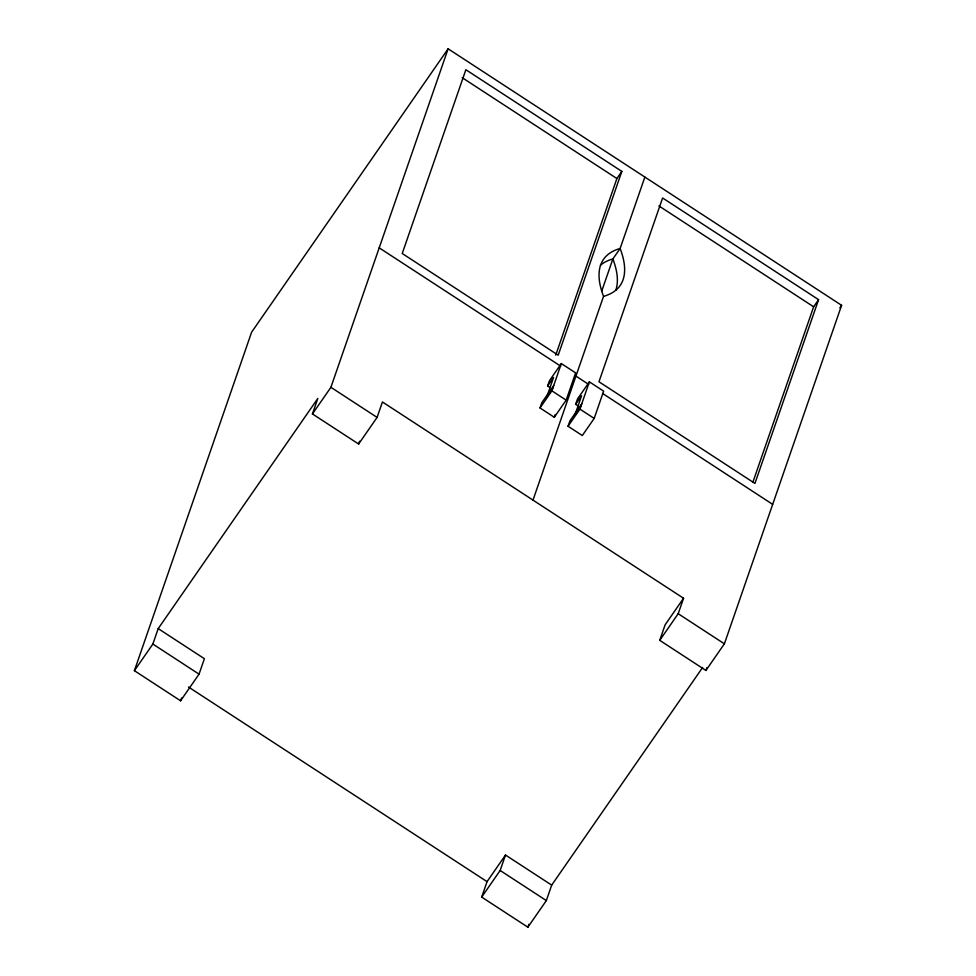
<?xml version="1.0" encoding="UTF-8"?>
<svg xmlns="http://www.w3.org/2000/svg" width="976" height="976" viewBox="0 0 976 976"><rect width="100%" height="100%" fill="white"/><g stroke="black" fill="none" stroke-linecap="round" stroke-linejoin="round"><path stroke-width="1.46" d="M134.395 670.683L251.613 332.182L448.118 48.8L841.605 305.317L724.387 643.818L705.916 670.451L659.739 640.341L665.083 624.896L683.554 598.264L382.433 401.966L377.09 417.411L358.631 444.031L312.442 413.934L317.798 398.476L158.21 628.605L152.866 644.05L134.395 670.683L180.584 700.792L199.043 674.16L204.399 658.715L158.21 628.605M180.584 700.792L181.56 697.974M312.442 413.934L330.913 387.301L448.118 48.8M358.631 444.031L359.595 441.225M555.734 355.13L616.893 178.535L621.834 171.398L465.869 69.723L402.234 253.492L558.199 355.179L621.834 171.398M549.988 387.582L547.609 386.032L549.464 380.689L561.334 363.572L575.608 372.881L566.165 400.148L554.295 417.264L540.021 407.956L541.863 402.624L553.734 385.508M540.021 407.956L551.891 390.839L561.334 363.572M554.295 417.264L555.21 414.593M601.655 291.336L612.867 258.957L620.126 248.49L644.868 177.059M532.994 500.115L603.546 296.362A225.285 71.992 34.7 0 1 620.126 248.49A225.285 71.992 34.7 0 1 603.546 296.362M578.024 405.857L575.645 404.308L577.499 398.964L589.37 381.848L603.632 391.156L594.189 418.423L582.318 435.54L568.056 426.231L569.899 420.9L581.769 403.783M568.056 426.231L579.927 409.115L589.37 381.848M481.693 897.09L487.048 881.645L505.507 855.025L551.684 885.122L546.34 900.58L527.882 927.2L481.693 897.09L500.151 870.47L505.507 855.025M527.882 927.2L528.87 924.321M659.739 640.341L678.198 613.721L683.554 598.264M752.972 481.949L813.63 306.793L818.571 299.656L662.606 197.982L598.971 381.762L754.936 483.437L818.571 299.656M705.916 670.451L706.892 667.645M547.609 386.032L553.551 377.468L546.95 396.537L552.88 387.984M575.645 404.308L581.586 395.744L574.974 414.812L580.915 406.26M839.872 307.818L841.605 305.317M551.684 885.122L702.598 667.511M462.197 77.677L616.893 178.535M658.934 205.936L813.63 306.793M379.2 247.831L560.712 366.171M575.938 376.089L588.638 384.373M602.595 393.474L772.675 504.36M551.891 390.839L566.165 400.148M579.927 409.115L594.189 418.423M330.913 387.301L377.09 417.411M678.198 613.721L724.387 643.818M152.866 644.05L199.043 674.16M500.151 870.47L546.34 900.58M188.49 687.006L487.048 881.645M615.795 290.201A225.285 71.992 34.7 0 0 612.867 258.957A225.285 71.992 34.7 0 0 600.399 265.265"/></g></svg>
